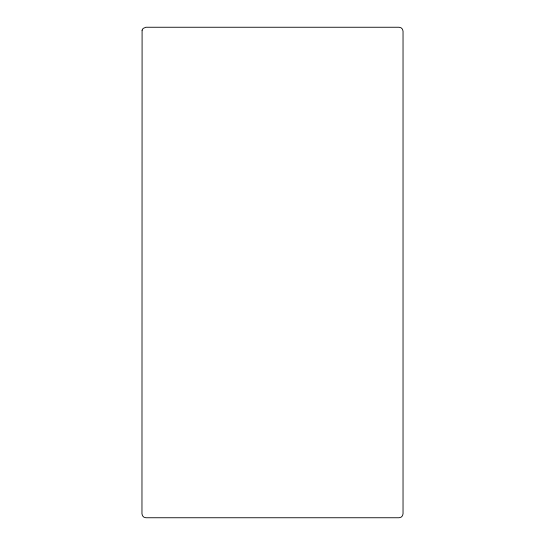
<?xml version="1.0" encoding="UTF-8"?>
<svg xmlns="http://www.w3.org/2000/svg" width="545" height="545" viewBox="0 0 545 545"><rect width="100%" height="100%" fill="white"/><g stroke="black" fill="none" stroke-linecap="round" stroke-linejoin="round"><path stroke-width="0.82" d="M142.095 30.179L141.966 513.792L142.497 515.774L143.941 517.219L145.917 517.75L399.083 517.75L401.059 517.219L402.503 515.774L403.034 513.792L403.034 31.208L402.503 29.226L401.059 27.781L399.083 27.25L145.917 27.25L143.124 28.408L142.095 30.179"/></g></svg>
